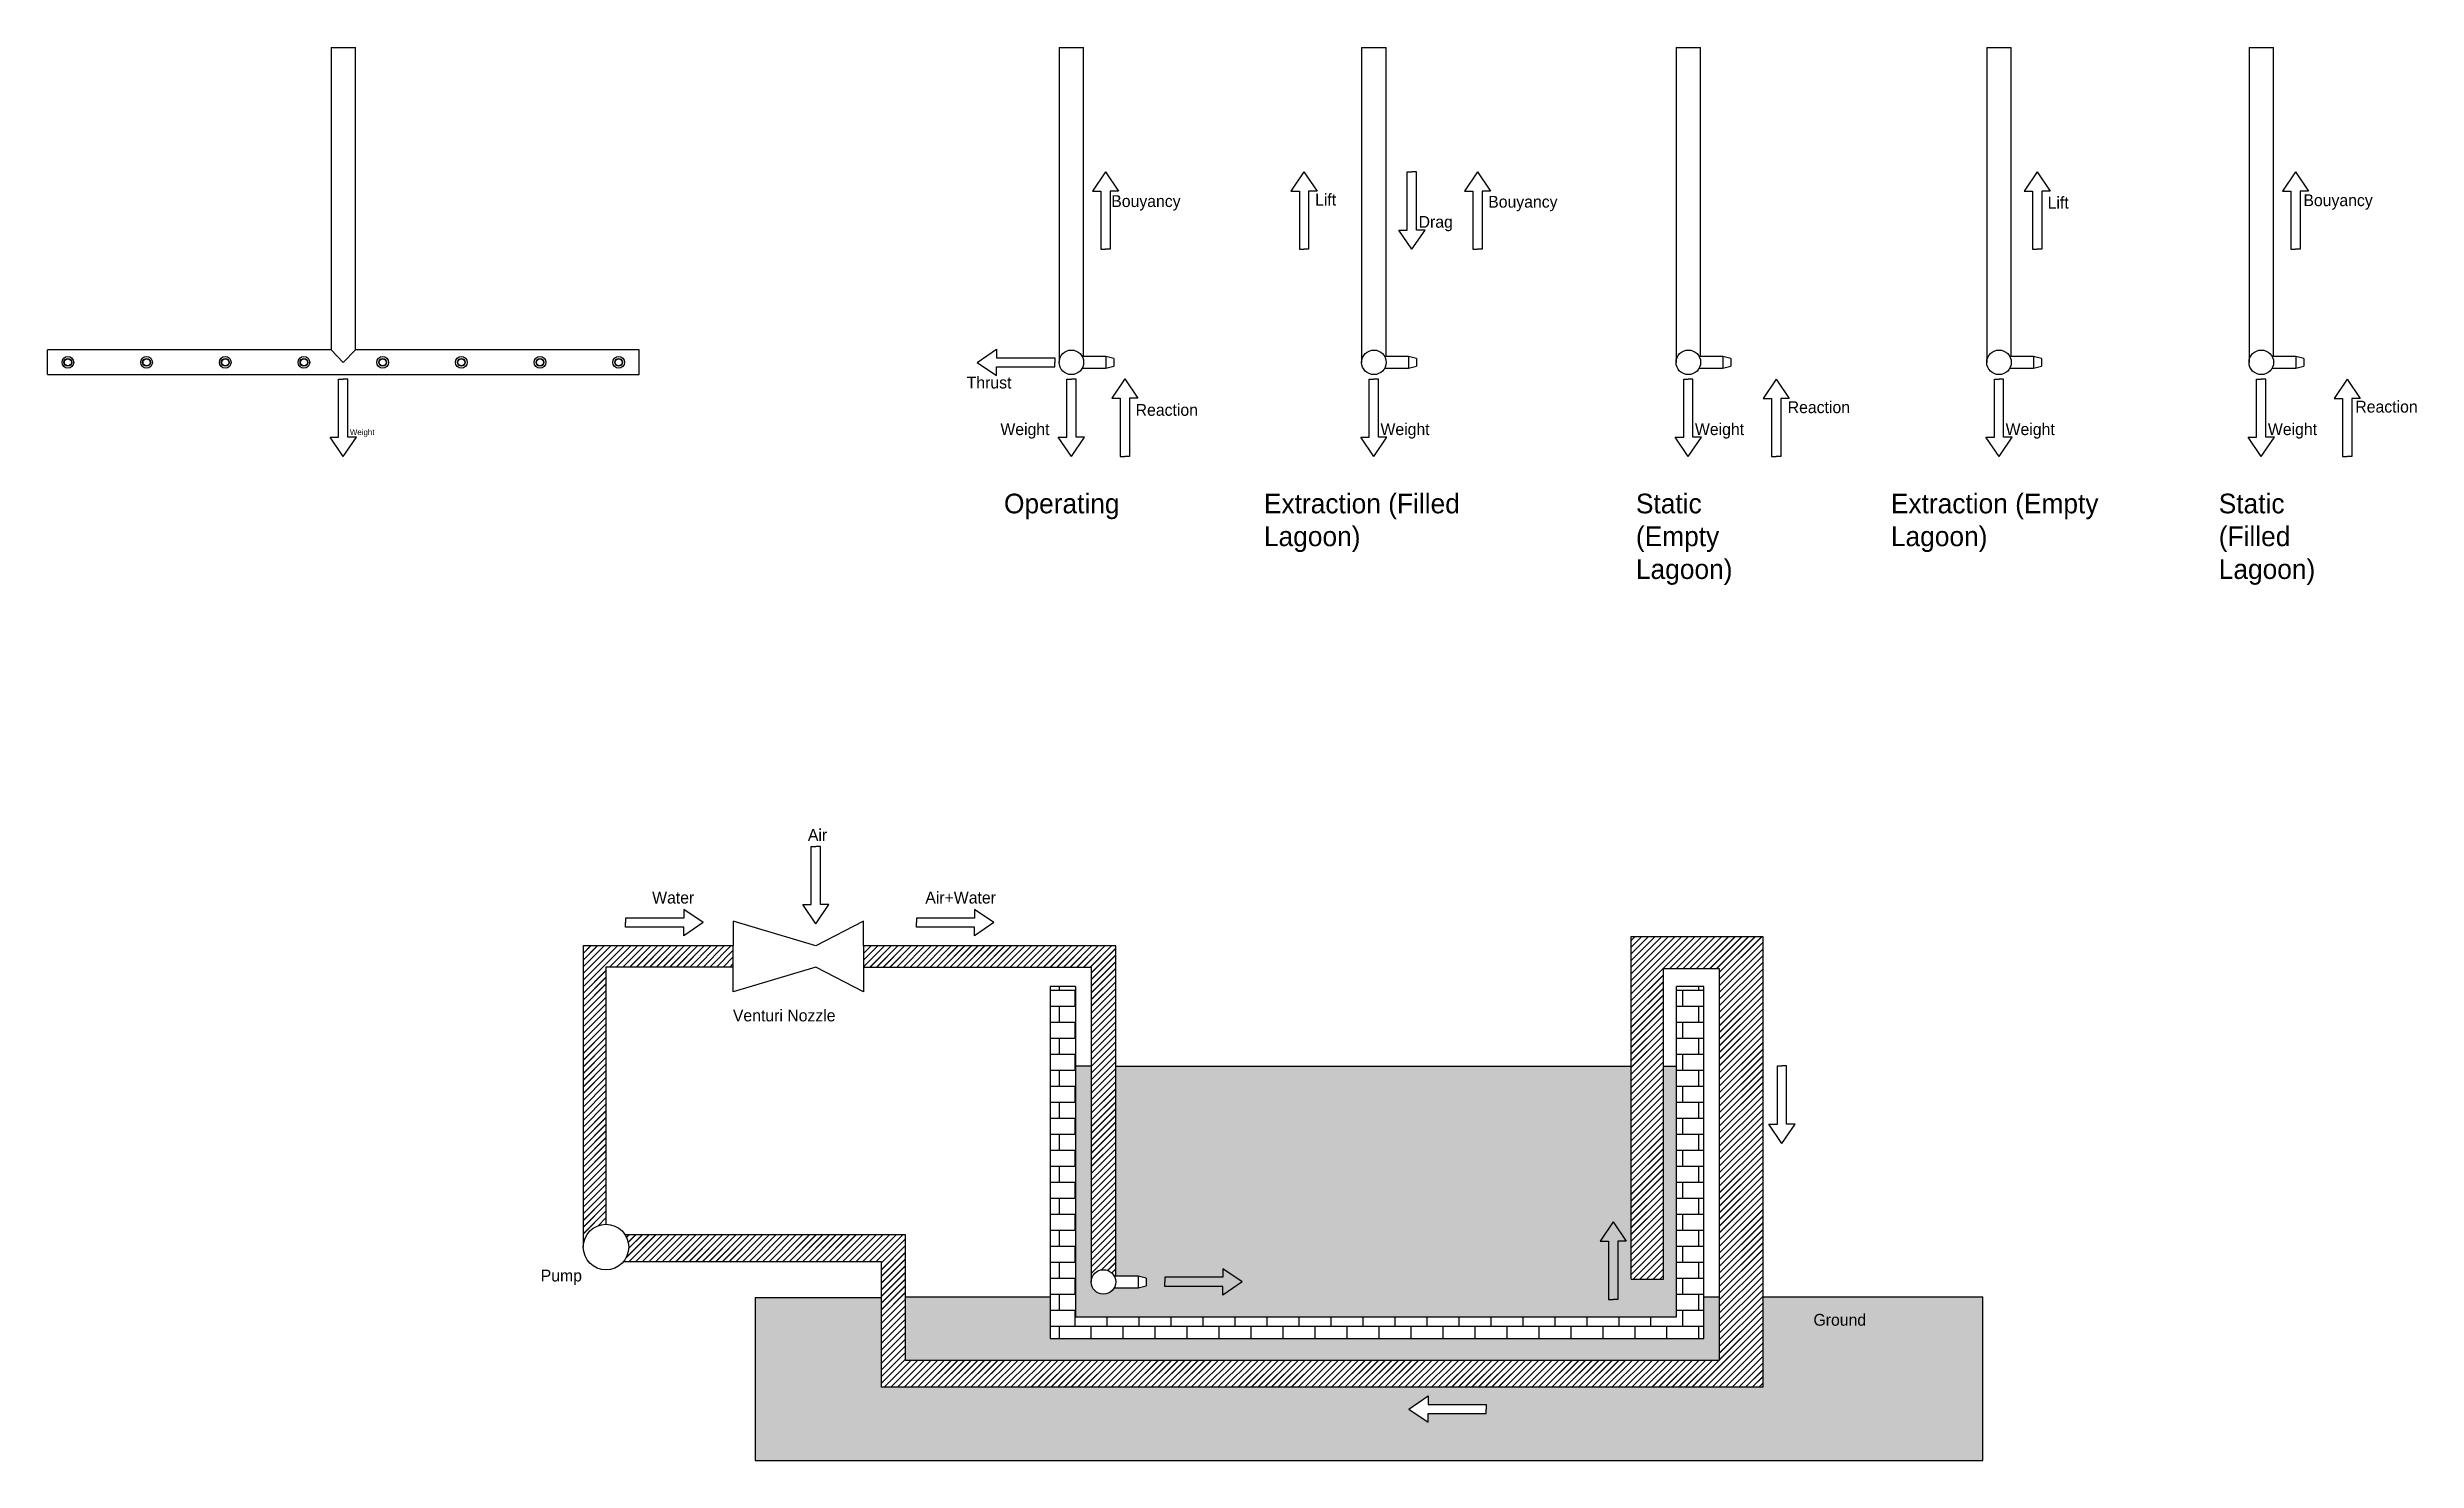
# Model space of a CAD drawing. Header units: millimetres. Extents: x -11843 to 18264, y -18775 to -825.
import ezdxf

# ---------------------------------------------------------------- set-up
doc = ezdxf.new("R2010")
doc.units = ezdxf.units.MM

# ---------------------------------------------------------------- blocks, each defined once
blk = doc.blocks.new('Arrow')
for p, q in [((0, 0), (245, 166)), ((0, 0), (245, -166)), ((245, 166), (245, 59)), ((245, 59), (984, 59)), ((984, 59), (984, 0)), ((984, -59), (984, 0)), ((245, -166), (245, -59)), ((245, -59), (984, -59))]:
    blk.add_line(p, q)

msp = doc.modelspace()

# ---------------------------------------------------------------- hatches: boundary and pattern name
at = {"true_color": 0x2776bb, "transparency": 33554687}
h = msp.add_hatch(dxfattribs=at)
h.set_pattern_fill('JIS_LC_20', color=152, scale=3)
h.paths.add_polyline_path([(-3128, -12237), (-5035, -12237), (-5035, -16063, -0.414214), (-4745, -15774), (-4745, -12506), (-3128, -12506)])
h.paths.add_polyline_path([(1733, -12237), (-1471, -12237), (-1471, -12506), (1420, -12506), (1420, -16506, -0.778647), (1714, -16432), (1733, -16432), (1733, -12506)])
h = msp.add_hatch(dxfattribs=at)
h.set_pattern_fill('JIS_LC_20', color=152, scale=3)
h.paths.add_polyline_path([(-940, -15908), (-4501, -15908, -0.142195), (-4456, -16063, -0.176408), (-4524, -16249), (-1245, -16249), (-1245, -17843), (9954, -17843), (9954, -12117), (8282, -12117), (8282, -16470), (8692, -16470), (8692, -12524), (9402, -12524), (9402, -17502), (-940, -17502)])
h = msp.add_hatch()
h.set_pattern_fill('AR-B816', color=256)
h.paths.add_polyline_path([(1220, -12752), (900, -12752), (900, -17223), (9205, -17223), (9205, -12752), (8858, -12752), (8858, -16951), (1220, -16951)])
at = {"true_color": 0x999b37, "transparency": 33554495}
h = msp.add_hatch(dxfattribs=at)
h.set_pattern_fill('MUDST', color=55, scale=3.2)
h.paths.add_polyline_path([(8282, -13765), (1733, -13765), (1733, -16432), (2016, -16432), (2118, -16456), (2118, -16556), (2016, -16580), (1714, -16580, -0.778647), (1420, -16506), (1420, -13765), (1220, -13765), (1220, -16951), (8858, -16951), (8858, -13765), (8692, -13765), (8692, -16470), (8282, -16470)])
at = {"true_color": 0x939598, "transparency": 33554498}
h = msp.add_hatch(dxfattribs=at)
h.set_pattern_fill('GRAVEL', color=252, scale=6.9)
h.paths.add_polyline_path([(12753, -16693), (9954, -16693), (9954, -17843), (-1245, -17843), (-1245, -16704), (-2847, -16704), (-2847, -18775), (12753, -18775)])
h.paths.add_polyline_path([(5456, -18120), (5701, -17954), (5701, -18061), (6440, -18061), (6440, -18120), (6440, -18179), (5701, -18179), (5701, -18286)], flags=16)
h.paths.add_polyline_path([(900, -16693), (-940, -16693), (-940, -17502), (9402, -17502), (9402, -16693), (9205, -16693), (9205, -17223), (900, -17223)], flags=17)
h.paths.add_polyline_path([(10561, -17099), (11486, -17099), (11486, -16874), (10561, -16874)], flags=24)

# ---------------------------------------------------------------- linework, layer by layer
at = {"color": 7, "linetype": 'Continuous', "lineweight": 25}
for p, q in [((-8239, -825), (-8239, -4668)), ((-8239, -825), (-8083, -825)), ((-8083, -825), (-7927, -825)), ((-7927, -4668), (-7927, -825)), ((1012, -825), (1012, -4825)), ((1012, -825), (1325, -825)), ((1325, -4750), (1325, -825)), ((4856, -825), (4856, -4825)), ((4856, -825), (5169, -825)), ((5169, -4751), (5169, -825)), ((8853, -825), (8853, -4825)), ((8853, -825), (9165, -825)), ((9165, -4751), (9165, -825)), ((12801, -825), (12801, -4825)), ((12801, -825), (13113, -825)), ((13113, -4751), (13113, -825)), ((16134, -825), (16134, -4825)), ((16134, -825), (16446, -825)), ((16446, -4750), (16446, -825)), ((-8239, -4668), (-11843, -4668)), ((-11843, -4981), (-11843, -4668)), ((-8239, -4668), (-8083, -4825)), ((-7927, -4668), (-8083, -4825)), ((-4323, -4668), (-7927, -4668)), ((-4323, -4981), (-4323, -4668)), ((1608, -4750), (1306, -4750)), ((1710, -4775), (1608, -4750)), ((1608, -4750), (1608, -4899)), ((1710, -4775), (1710, -4874)), ((5452, -4751), (5150, -4751)), ((5554, -4775), (5452, -4751)), ((5452, -4751), (5452, -4899)), ((5554, -4775), (5554, -4875)), ((9448, -4751), (9147, -4751)), ((9550, -4775), (9448, -4751)), ((9448, -4751), (9448, -4899)), ((9550, -4775), (9550, -4875)), ((13396, -4751), (13095, -4751)), ((13498, -4775), (13396, -4751)), ((13396, -4751), (13396, -4899)), ((13498, -4775), (13498, -4875)), ((16729, -4750), (16428, -4750)), ((16831, -4775), (16729, -4750)), ((16729, -4750), (16729, -4899)), ((16831, -4775), (16831, -4874)), ((-11843, -4981), (-4323, -4981)), ((1306, -4899), (1608, -4899)), ((1608, -4899), (1710, -4874)), ((5150, -4899), (5452, -4899)), ((5452, -4899), (5554, -4875)), ((9147, -4899), (9448, -4899)), ((9448, -4899), (9550, -4875)), ((13095, -4899), (13396, -4899)), ((13396, -4899), (13498, -4875)), ((16428, -4899), (16729, -4899)), ((16729, -4899), (16831, -4874)), ((8282, -16470), (8282, -12117)), ((1420, -12506), (1420, -16506)), ((1733, -16432), (1733, -12506)), ((2016, -16432), (1714, -16432)), ((2118, -16456), (2016, -16432)), ((2016, -16432), (2016, -16580)), ((2016, -16580), (2118, -16556)), ((2118, -16456), (2118, -16556)), ((1714, -16580), (2016, -16580))]:
    msp.add_line(p, q, dxfattribs=at)
for p, q in [((-2077, -12237), (-3128, -11922)), ((-3128, -11922), (-3128, -12237)), ((-1471, -11922), (-2077, -12237)), ((-1471, -12237), (-1471, -11922)), ((-3128, -12237), (-5035, -12237)), ((-5035, -12237), (-5035, -16063)), ((-3128, -12506), (-3128, -12237)), ((1733, -12237), (-1471, -12237)), ((-1471, -12237), (-1471, -12506)), ((1733, -12506), (1733, -12237)), ((8282, -12117), (9954, -12117)), ((9954, -12117), (9954, -17843)), ((-3128, -12506), (-4745, -12506)), ((-4745, -12506), (-4745, -15774)), ((-2077, -12506), (-3128, -12821)), ((-3128, -12821), (-3128, -12506)), ((-1471, -12821), (-2077, -12506)), ((-1471, -12506), (1420, -12506)), ((-1471, -12506), (-1471, -12821)), ((8692, -16470), (8692, -12524)), ((8692, -12524), (9402, -12524)), ((9402, -12524), (9402, -17502)), ((1220, -12752), (900, -12752)), ((900, -12752), (900, -17223)), ((1220, -12752), (1220, -16951)), ((8858, -16951), (8858, -12752)), ((9205, -12752), (8858, -12752)), ((9205, -17223), (9205, -12752)), ((1420, -13765), (1220, -13765)), ((1733, -13765), (8282, -13765)), ((8692, -13765), (8858, -13765)), ((-940, -15908), (-4501, -15908)), ((-940, -17502), (-940, -15908)), ((-1245, -16249), (-4524, -16249)), ((-1245, -17843), (-1245, -16249)), ((8282, -16470), (8692, -16470)), ((-2847, -16704), (-2847, -18775)), ((-2847, -16704), (-1245, -16704)), ((-940, -16693), (900, -16693)), ((9205, -16693), (9402, -16693)), ((9954, -16693), (12753, -16693)), ((12753, -18775), (12753, -16693)), ((1220, -16951), (8858, -16951)), ((900, -17223), (9205, -17223)), ((9402, -17502), (-940, -17502)), ((9954, -17843), (-1245, -17843)), ((-2847, -18775), (12753, -18775))]:
    msp.add_line(p, q)
for centre, radius in [((-11583, -4825), 74.3), ((-11583, -4825), 49.8), ((-11583, -4825), 44.4), ((-10583, -4825), 74.3), ((-10583, -4825), 49.8), ((-10583, -4825), 44.4), ((-9583, -4825), 74.3), ((-9583, -4825), 49.8), ((-9583, -4825), 44.4), ((-8583, -4825), 74.3), ((-8583, -4825), 49.8), ((-8583, -4825), 44.4), ((-7583, -4825), 74.3), ((-7583, -4825), 49.8), ((-7583, -4825), 44.4), ((-6583, -4825), 74.3), ((-6583, -4825), 49.8), ((-6583, -4825), 44.4), ((-5583, -4825), 74.3), ((-5583, -4825), 49.8), ((-5583, -4825), 44.4), ((-4583, -4825), 74.3), ((-4583, -4825), 49.8), ((-4583, -4825), 44.4), ((1169, -4825), 156), ((5013, -4825), 156), ((9009, -4825), 156), ((12957, -4825), 156), ((16290, -4825), 156), ((1576, -16506), 156)]:
    msp.add_circle(centre, radius, dxfattribs=at)
msp.add_circle((-4745, -16063), 289)

# ---------------------------------------------------------------- block references
for p, rotation in [((1603, -2404), 270), ((4125, -2405), 270), ((5497, -3389), 90), ((6329, -2405), 270), ((13443, -2405), 270), ((16724, -2404), 270), ((-8083, -6022), 90), ((1169, -6022), 90), ((1848, -5036), 270), ((5013, -6022), 90), ((9009, -6022), 90), ((10126, -5039), 270), ((12957, -6022), 90), ((16290, -6022), 90), ((17381, -5039), 270), ((-2077, -11957), 90), ((-3511, -11942), 180), ((183, -11942), 180), ((10199, -14746), 90), ((8055, -15744), 270), ((3339, -16506), 180)]:
    msp.add_blockref('Arrow', p, dxfattribs=dict(rotation=rotation))
for p in [(-27, -4825), (5456, -18120)]:
    msp.add_blockref('Arrow', p)

# ---------------------------------------------------------------- texts
for s, height, p in [('Bouyancy', 150, (1676, -2852)), ('Lift', 150, (4266, -2833)), ('Bouyancy', 150, (16825, -2841)), ('Drag', 150, (5582, -3115)), ('Bouyancy', 150, (6466, -2860)), ('Lift', 150, (13575, -2871)), ('Thrust', 150, (-161, -5157)), ('Reaction', 150, (1986, -5504)), ('Reaction', 150, (10272, -5470)), ('Reaction', 150, (17485, -5463)), ('Weight', 75, (-7999, -5749)), ('Weight', 150, (267, -5749)), ('Weight', 150, (5097, -5749)), ('Weight', 150, (9093, -5749)), ('Weight', 150, (13041, -5749)), ('Weight', 150, (16374, -5749)), ('Air', 150, (-2179, -10903)), ('Water', 150, (-4158, -11699)), ('Air+Water', 150, (-687, -11699)), ('Venturi Nozzle', 150, (-3132, -13196)), ('Pump', 150, (-5574, -16500)), ('Ground', 150, (10599, -17062))]:
    msp.add_text(s, height=height).set_placement(p)
at = {"char_height": 250, "attachment_point": 1}
for s, width, insert in [('Operating', 2155, (313, -6493)), ('Extraction (Filled Lagoon)', 3203.12, (3616, -6493)), ('Static (Empty Lagoon)', 1777.6, (8343, -6493)), ('Extraction (Empty Lagoon)', 3444.1, (11583, -6493)), ('Static (Filled Lagoon)', 1777.6, (15749, -6493))]:
    msp.add_mtext_dynamic_manual_height_columns(s, width=width, gutter_width=4284, heights=[0], dxfattribs=dict(at, insert=insert))

doc.saveas('drawing.dxf')
